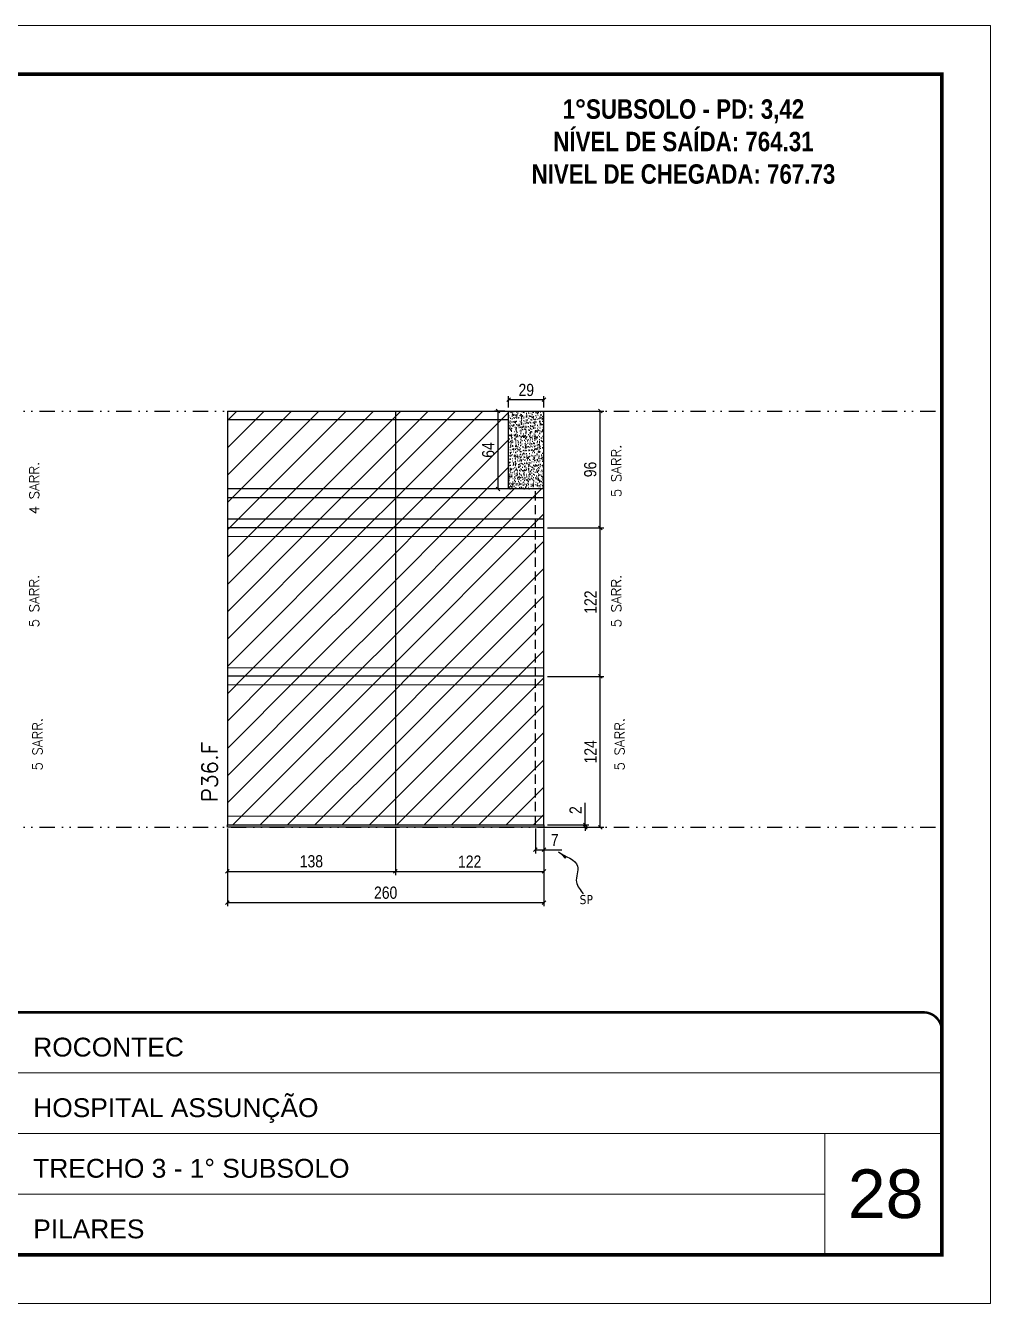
# Model space of a CAD drawing. Extents: x 2102 to 8383, y -13264 to 2718.
# Drawn here: x 7563 to 8356, y -5224 to -4174 of the extents above; entities that cross this region are included whole.
import ezdxf

# ---------------------------------------------------------------- set-up
doc = ezdxf.new("R2010")
doc.units = 0
for name, pattern in [('CONTINUO', [0]), ('DASHED', [0.75, 0.5, -0.25]), ('DIVIDE2', [0.625, 0.25, -0.125, 0, -0.125, 0, -0.125]), ('HIDDEN', [0.375, 0.25, -0.125])]:
    doc.linetypes.add(name, pattern=pattern)
for name, color, linetype, lineweight in [('CARIMBO', 255, 'Continuous', 9), ('Folhas', 255, 'Continuous', 9), ('Hachura', 251, 'Continuous', 9), ('Sarr 2.2x7', 40, 'Continuous', 9), ('SARRAFO DE PRESSAO', 251, 'DASHED', 9), ('Texto Seção', 7, 'Continuous', 15)]:
    doc.layers.add(name, color=color, linetype=linetype, lineweight=lineweight)
for name, color, linetype in [('COTA', 241, 'Continuous'), ('NOMENCLATURA', 7, 'Continuous'), ('Nível', 160, 'Continuous'), ('Painéis', 200, 'Continuous'), ('SARR_2.2x7', 40, 'Continuous'), ('Sarrafo de Pressão', 42, 'HIDDEN'), ('texto', 7, 'Continuous')]:
    doc.layers.add(name, color=color, linetype=linetype)
doc.styles.add('ARIAL', font='arial.ttf')
doc.styles.add('COTA TECNICA', font='techl___.ttf', dxfattribs={"height": 10})
doc.styles.add('COTA TECNICA-50', font='techl___.ttf', dxfattribs={"height": 10})
doc.styles.add('REGUA-120', font='ROMANS.shx', dxfattribs={"height": 15})
doc.styles.add('ROMANC', font='techb___.ttf', dxfattribs={"height": 2.5})
doc.styles.add('ROMANS', font='romans.shx')
doc.styles.get("Standard").update_dxf_attribs({"font": 'arial.ttf'})
doc.dimstyles.new('COTA PAINEL-50', dxfattribs={"dimtxt": 10, "dimasz": 3, "dimexe": 3, "dimexo": 3, "dimgap": 3, "dimtad": 1, "dimdec": 1, "dimzin": 12, "dimdsep": 46, "dimtxsty": 'COTA TECNICA-50', "dimblk1": 'OBLIQUE', "dimblk2": 'OBLIQUE', "dimsah": 1, "dimcen": 0.9, "dimclrd": 4, "dimclre": 4, "dimclrt": 240, "dimadec": 1, "dimazin": 3, "dimtfac": 1, "dimtdec": 1, "dimtmove": 0, "dimatfit": 3, "dimfxl": 1, "dimtolj": 1, "dimtzin": 12, "dimarcsym": 0})
doc.dimstyles.new('PAINEL', dxfattribs={"dimtxt": 10, "dimasz": 3, "dimexe": 3, "dimexo": 3, "dimgap": 3, "dimtad": 1, "dimdec": 1, "dimzin": 12, "dimdsep": 46, "dimtxsty": 'COTA TECNICA', "dimblk1": 'OBLIQUE', "dimblk2": 'OBLIQUE', "dimsah": 1, "dimcen": 0.9, "dimclrd": 4, "dimclre": 4, "dimclrt": 240, "dimadec": 1, "dimazin": 3, "dimtfac": 1, "dimtdec": 1, "dimtmove": 0, "dimatfit": 3, "dimfxl": 1, "dimtolj": 1, "dimtzin": 12, "dimarcsym": 0})
doc.dimstyles.get("Standard").update_dxf_attribs({"dimtxt": 0.18, "dimasz": 0.18, "dimexe": 0.18, "dimexo": 0.0625, "dimgap": 0.09, "dimtad": 0, "dimtih": 1, "dimtoh": 1, "dimdec": 4, "dimzin": 0, "dimdsep": 46, "dimtxsty": 'Standard', "dimcen": 0.09, "dimadec": 0, "dimazin": 0, "dimtfac": 1, "dimtdec": 4, "dimtofl": 0, "dimtmove": 0, "dimatfit": 3, "dimfxl": 1, "dimtolj": 1, "dimtzin": 0, "dimarcsym": 0})
pattern_1 = [(45, (-122150.216, -31374.027), (-11.2253202, 11.2253202), [])]

# ---------------------------------------------------------------- blocks, each defined once
blk = doc.blocks.new('9999999999')
at = {"color": 30, "linetype": 'CONTINUO'}
for p, q in [((98564.6, 34379.6), (99584, 34379.6)), ((98564.6, 34329.8), (99488, 34329.8)), ((99584, 34329.8), (99488, 34329.8)), ((99488, 34329.8), (99488, 34230.2)), ((98564.6, 34280), (99488, 34280))]:
    blk.add_line(p, q, dxfattribs=at)
at = {"color": 30, "linetype": 'CONTINUO', "const_width": 2}
blk.add_lwpolyline([(99584, 34230.2), (99584, 34414.4, 0.414214), (99569, 34429.4), (98229, 34429.4, 0.414214), (98214, 34414.4), (98214, 34245.2, 0.414214), (98229, 34230.2), (99584, 34230.2)], format="xyb", dxfattribs=at)
at = {"layer": 'Folhas'}
blk.add_lwpolyline([(98139, 34190.2), (99624, 34190.2), (99624, 35240.2), (98139, 35240.2)], close=True, dxfattribs=at)
at = {"layer": 'Folhas', "color": 30, "const_width": 3}
blk.add_lwpolyline([(98214, 34230.2), (99584, 34230.2), (99584, 35200.2), (98214, 35200.2)], close=True, dxfattribs=at)
at = {"color": 7, "linetype": 'Continuous', "ltscale": 5, "style": 'ARIAL'}
for s, height, p in [('ROCONTEC', 15.48, (98837.7, 34393.1)), ('HOSPITAL ASSUNÇÃO', 15.483, (98837.7, 34343.3)), ('TRECHO 3 - 1° SUBSOLO', 15.483, (98837.7, 34293.5)), ('PILARES', 15.48, (98837.7, 34243.7))]:
    blk.add_text(s, height=height, dxfattribs=at).set_placement(p)
blk = doc.blocks.new('_Oblique')
at = {"color": 0, "linetype": 'ByBlock', "lineweight": -2}
blk.add_line((-0.5, -0.5), (0.5, 0.5), dxfattribs=at)
blk = doc.blocks.new('*D681')
at = {"layer": 'COTA', "color": 4, "lineweight": -2, "transparency": 16777216}
for p, q in [((7729, -4833.6), (7729, -4897.5)), ((7989, -4833.6), (7989, -4897.5)), ((7729, -4894.5), (7989, -4894.5))]:
    blk.add_line(p, q, dxfattribs=at)
at = {"layer": 'Defpoints', "color": 0, "transparency": 16777216}
for p in [(7729, -4830.6), (7989, -4830.6), (7989, -4894.5)]:
    blk.add_point(p, dxfattribs=at)
at = {"layer": 'COTA', "color": 4, "lineweight": -2, "transparency": 16777216, "xscale": 3, "yscale": 3, "zscale": 3, "rotation": 180}
blk.add_blockref('_Oblique', (7729, -4894.5), dxfattribs=at)
at = {"layer": 'COTA', "color": 4, "lineweight": -2, "transparency": 16777216, "xscale": 3, "yscale": 3, "zscale": 3}
blk.add_blockref('_Oblique', (7989, -4894.5), dxfattribs=at)
at = {"layer": 'COTA', "color": 240, "transparency": 16777216, "insert": (7859, -4886.4), "char_height": 10, "attachment_point": 5, "style": 'COTA TECNICA'}
blk.add_mtext('\\A1;260', dxfattribs=at)
blk = doc.blocks.new('*D682')
at = {"layer": 'COTA', "color": 4, "lineweight": -2, "transparency": 16777216}
for p, q in [((7982, -4833.6), (7982, -4854.1)), ((7989, -4835.6), (7989, -4854.1)), ((7982, -4851.1), (7989, -4851.1)), ((7989, -4851.1), (8003.7, -4851.1))]:
    blk.add_line(p, q, dxfattribs=at)
at = {"layer": 'Defpoints', "color": 0, "transparency": 16777216}
for p in [(7982, -4830.6), (7989, -4832.6), (7989, -4851.1)]:
    blk.add_point(p, dxfattribs=at)
at = {"layer": 'COTA', "color": 4, "lineweight": -2, "transparency": 16777216, "xscale": 3, "yscale": 3, "zscale": 3, "rotation": 180}
blk.add_blockref('_Oblique', (7982, -4851.1), dxfattribs=at)
at = {"layer": 'COTA', "color": 4, "lineweight": -2, "transparency": 16777216, "xscale": 3, "yscale": 3, "zscale": 3}
blk.add_blockref('_Oblique', (7989, -4851.1), dxfattribs=at)
at = {"layer": 'COTA', "color": 240, "transparency": 16777216, "insert": (7997.9, -4843), "char_height": 10, "attachment_point": 5, "style": 'COTA TECNICA-50'}
blk.add_mtext('\\A1;7', dxfattribs=at)
blk = doc.blocks.new('*D683')
at = {"layer": 'COTA', "color": 4, "lineweight": -2, "transparency": 16777216}
for p, q in [((7992, -4708.6), (8038.3, -4708.6)), ((8035.3, -4832.6), (8035.3, -4708.6)), ((7992, -4832.6), (8038.3, -4832.6))]:
    blk.add_line(p, q, dxfattribs=at)
at = {"layer": 'Defpoints', "color": 0, "transparency": 16777216}
for p in [(7989, -4708.6), (8035.3, -4708.6), (7989, -4832.6)]:
    blk.add_point(p, dxfattribs=at)
at = {"layer": 'COTA', "color": 4, "lineweight": -2, "transparency": 16777216, "xscale": 3, "yscale": 3, "zscale": 3}
for p, rotation in [((8035.3, -4708.6), 90), ((8035.3, -4832.6), 270)]:
    blk.add_blockref('_Oblique', p, dxfattribs=dict(at, rotation=rotation))
at = {"layer": 'COTA', "color": 240, "transparency": 16777216, "insert": (8027.2, -4770.6), "char_height": 10, "attachment_point": 5, "rotation": 90, "style": 'COTA TECNICA-50'}
blk.add_mtext('\\A1;124', dxfattribs=at)
blk = doc.blocks.new('*D684')
at = {"layer": 'COTA', "color": 4, "lineweight": -2, "transparency": 16777216}
for p, q in [((8023, -4830.6), (8023, -4812.5)), ((7992, -4830.6), (8026, -4830.6)), ((7992, -4832.6), (8026, -4832.6)), ((8023, -4832.6), (8023, -4830.6)), ((8023, -4832.6), (8023, -4835.6))]:
    blk.add_line(p, q, dxfattribs=at)
at = {"layer": 'Defpoints', "color": 0, "transparency": 16777216}
for p in [(7989, -4830.6), (7989, -4832.6), (8023, -4832.6)]:
    blk.add_point(p, dxfattribs=at)
at = {"layer": 'COTA', "color": 4, "lineweight": -2, "transparency": 16777216, "xscale": 3, "yscale": 3, "zscale": 3}
for p, rotation in [((8023, -4830.6), 270), ((8023, -4832.6), 90)]:
    blk.add_blockref('_Oblique', p, dxfattribs=dict(at, rotation=rotation))
at = {"layer": 'COTA', "color": 240, "transparency": 16777216, "insert": (8015, -4818.5), "char_height": 10, "attachment_point": 5, "rotation": 90, "style": 'COTA TECNICA-50'}
blk.add_mtext('\\A1;2', dxfattribs=at)
blk = doc.blocks.new('*D685')
at = {"layer": 'COTA', "color": 4, "linetype": 'ByBlock', "lineweight": -2, "transparency": 16777216}
for p, q in [((7992, -4586.6), (8038.3, -4586.6)), ((8035.3, -4708.6), (8035.3, -4586.6)), ((7992, -4708.6), (8038.3, -4708.6))]:
    blk.add_line(p, q, dxfattribs=at)
at = {"layer": 'Defpoints', "color": 0, "linetype": 'ByBlock', "transparency": 16777216}
for p in [(7989, -4586.6), (8035.3, -4586.6), (7989, -4708.6)]:
    blk.add_point(p, dxfattribs=at)
at = {"layer": 'COTA', "color": 4, "linetype": 'ByBlock', "lineweight": -2, "transparency": 16777216, "xscale": 3, "yscale": 3, "zscale": 3}
for p, rotation in [((8035.3, -4586.6), 90), ((8035.3, -4708.6), 270)]:
    blk.add_blockref('_Oblique', p, dxfattribs=dict(at, rotation=rotation))
at = {"layer": 'COTA', "color": 240, "linetype": 'ByBlock', "transparency": 16777216, "insert": (8027.2, -4647.6), "char_height": 10, "attachment_point": 5, "rotation": 90, "style": 'COTA TECNICA'}
blk.add_mtext('\\A1;122', dxfattribs=at)
blk = doc.blocks.new('*D1337')
at = {"layer": 'COTA', "color": 4, "linetype": 'ByBlock', "lineweight": -2, "transparency": 16777216}
for p, q in [((7729, -4833.6), (7729, -4871.9)), ((7867, -4833.6), (7867, -4871.9)), ((7729, -4868.9), (7867, -4868.9))]:
    blk.add_line(p, q, dxfattribs=at)
at = {"layer": 'Defpoints', "color": 0, "linetype": 'ByBlock', "transparency": 16777216}
for p in [(7729, -4830.6), (7867, -4830.6), (7867, -4868.9)]:
    blk.add_point(p, dxfattribs=at)
at = {"layer": 'COTA', "color": 4, "linetype": 'ByBlock', "lineweight": -2, "transparency": 16777216, "xscale": 3, "yscale": 3, "zscale": 3, "rotation": 180}
blk.add_blockref('_Oblique', (7729, -4868.9), dxfattribs=at)
at = {"layer": 'COTA', "color": 4, "linetype": 'ByBlock', "lineweight": -2, "transparency": 16777216, "xscale": 3, "yscale": 3, "zscale": 3}
blk.add_blockref('_Oblique', (7867, -4868.9), dxfattribs=at)
at = {"layer": 'COTA', "color": 240, "linetype": 'ByBlock', "transparency": 16777216, "insert": (7798, -4860.6), "char_height": 10, "attachment_point": 5, "style": 'COTA TECNICA'}
blk.add_mtext('\\A1;138', dxfattribs=at)
blk = doc.blocks.new('*D1338')
at = {"layer": 'COTA', "color": 4, "linetype": 'ByBlock', "lineweight": -2, "transparency": 16777216}
for p, q in [((7867, -4833.6), (7867, -4871.9)), ((7989, -4835.6), (7989, -4871.9)), ((7867, -4868.9), (7989, -4868.9))]:
    blk.add_line(p, q, dxfattribs=at)
at = {"layer": 'Defpoints', "color": 0, "linetype": 'ByBlock', "transparency": 16777216}
for p in [(7867, -4830.6), (7989, -4832.6), (7989, -4868.9)]:
    blk.add_point(p, dxfattribs=at)
at = {"layer": 'COTA', "color": 4, "linetype": 'ByBlock', "lineweight": -2, "transparency": 16777216, "xscale": 3, "yscale": 3, "zscale": 3, "rotation": 180}
blk.add_blockref('_Oblique', (7867, -4868.9), dxfattribs=at)
at = {"layer": 'COTA', "color": 4, "linetype": 'ByBlock', "lineweight": -2, "transparency": 16777216, "xscale": 3, "yscale": 3, "zscale": 3}
blk.add_blockref('_Oblique', (7989, -4868.9), dxfattribs=at)
at = {"layer": 'COTA', "color": 240, "linetype": 'ByBlock', "transparency": 16777216, "insert": (7928, -4860.8), "char_height": 10, "attachment_point": 5, "style": 'COTA TECNICA'}
blk.add_mtext('\\A1;122', dxfattribs=at)
blk = doc.blocks.new('*D1439')
at = {"layer": 'COTA', "color": 4, "linetype": 'ByBlock', "lineweight": -2, "transparency": 16777216}
for p, q in [((7992, -4490.6), (8038.3, -4490.6)), ((8035.3, -4586.6), (8035.3, -4490.6)), ((7992, -4586.6), (8038.3, -4586.6))]:
    blk.add_line(p, q, dxfattribs=at)
at = {"layer": 'Defpoints', "color": 0, "linetype": 'ByBlock', "transparency": 16777216}
for p in [(7989, -4490.6), (8035.3, -4490.6), (7989, -4586.6)]:
    blk.add_point(p, dxfattribs=at)
at = {"layer": 'COTA', "color": 4, "linetype": 'ByBlock', "lineweight": -2, "transparency": 16777216, "xscale": 3, "yscale": 3, "zscale": 3}
for p, rotation in [((8035.3, -4490.6), 90), ((8035.3, -4586.6), 270)]:
    blk.add_blockref('_Oblique', p, dxfattribs=dict(at, rotation=rotation))
at = {"layer": 'COTA', "color": 240, "linetype": 'ByBlock', "transparency": 16777216, "insert": (8027.1, -4538.6), "char_height": 10, "attachment_point": 5, "rotation": 90, "style": 'COTA TECNICA'}
blk.add_mtext('\\A1;96', dxfattribs=at)
blk = doc.blocks.new('*D1440')
at = {"layer": 'COTA', "color": 4, "linetype": 'ByBlock', "lineweight": -2, "transparency": 16777216}
for p, q in [((7957, -4490.6), (7948.4, -4490.6)), ((7951.4, -4554.6), (7951.4, -4490.6)), ((7957, -4554.6), (7948.4, -4554.6))]:
    blk.add_line(p, q, dxfattribs=at)
at = {"layer": 'Defpoints', "color": 0, "linetype": 'ByBlock', "transparency": 16777216}
for p in [(7951.4, -4490.6), (7960, -4490.6), (7960, -4554.6)]:
    blk.add_point(p, dxfattribs=at)
at = {"layer": 'COTA', "color": 4, "linetype": 'ByBlock', "lineweight": -2, "transparency": 16777216, "xscale": 3, "yscale": 3, "zscale": 3}
for p, rotation in [((7951.4, -4490.6), 90), ((7951.4, -4554.6), 270)]:
    blk.add_blockref('_Oblique', p, dxfattribs=dict(at, rotation=rotation))
at = {"layer": 'COTA', "color": 240, "linetype": 'ByBlock', "transparency": 16777216, "insert": (7943.3, -4522.6), "char_height": 10, "attachment_point": 5, "rotation": 90, "style": 'COTA TECNICA'}
blk.add_mtext('\\A1;64', dxfattribs=at)
blk = doc.blocks.new('*D1441')
at = {"layer": 'COTA', "color": 4, "linetype": 'ByBlock', "lineweight": -2, "transparency": 16777216}
for p, q in [((7960, -4487.6), (7960, -4478.3)), ((7989, -4481.3), (7960, -4481.3)), ((7989, -4487.6), (7989, -4478.3))]:
    blk.add_line(p, q, dxfattribs=at)
at = {"layer": 'Defpoints', "color": 0, "linetype": 'ByBlock', "transparency": 16777216}
for p in [(7960, -4481.3), (7960, -4490.6), (7989, -4490.6)]:
    blk.add_point(p, dxfattribs=at)
at = {"layer": 'COTA', "color": 4, "linetype": 'ByBlock', "lineweight": -2, "transparency": 16777216, "xscale": 3, "yscale": 3, "zscale": 3, "rotation": 180}
blk.add_blockref('_Oblique', (7960, -4481.3), dxfattribs=at)
at = {"layer": 'COTA', "color": 4, "linetype": 'ByBlock', "lineweight": -2, "transparency": 16777216, "xscale": 3, "yscale": 3, "zscale": 3}
blk.add_blockref('_Oblique', (7989, -4481.3), dxfattribs=at)
at = {"layer": 'COTA', "color": 240, "linetype": 'ByBlock', "transparency": 16777216, "insert": (7974.5, -4473.3), "char_height": 10, "attachment_point": 5, "style": 'COTA TECNICA'}
blk.add_mtext('\\A1;29', dxfattribs=at)

msp = doc.modelspace()

# ---------------------------------------------------------------- hatches: boundary and pattern name
at = {"layer": 'COTA', "linetype": 'ByBlock'}
h = msp.add_hatch(dxfattribs=at)
h.set_pattern_fill('AR-CONC', color=256, scale=0.03)
h.set_pattern_definition([(50, (-122150.216, -31378.0275), (5.46554007, -0.47817257), [0.5715, -6.2865]), (355, (-122150.216, -31378.0275), (-1.05730264, 5.73170536), [0.4572, -5.02921753]), (100.4514447, (-122149.7604, -31378.0673), (4.40823741, 5.25353256), [0.48570026, -5.34270734]), (46.1842, (-122150.216, -31376.5035), (8.13237123, -1.26126984), [0.85725, -9.42975]), (96.6355576, (-122149.538, -31376.6086), (7.122124, 7.42278374), [0.7285507, -8.01406824]), (351.184151, (-122150.216, -31376.5035), (7.122124, 7.42278374), [0.685799, -7.54379196]), (21, (-122149.454, -31376.8845), (4.54843174, -3.06795595), [0.5715, -6.2865]), (326, (-122149.454, -31376.8845), (1.85406085, 5.52563898), [0.4572, -5.0292]), (71.451445, (-122149.075, -31377.14), (6.40249258, 2.45768307), [0.48570026, -5.34269813]), (37.5, (-122150.2158, -31378.0275), (0.092658098, 2.536651166), [0, -4.96824, 0, -5.1054, 0, -5.04825]), (7.5, (-122150.2158, -31378.0275), (2.004589875, 3.005417245), [0, -2.91084, 0, -4.85394, 0, -1.92405]), (327.5, (-122151.915, -31378.0275), (4.067717855, -0.17186232), [0, -1.905, 0, -5.9436, 0, -7.8867]), (317.5, (-122152.677, -31378.0275), (4.44387544, 0.76279473), [0, -2.4765, 0, -3.94716, 0, -5.6007])])
h.paths.add_polyline_path([(7989.01, -4490.56), (7960.01, -4490.56), (7960.01, -4554.56), (7989.01, -4554.56)])
at = {"layer": 'Hachura', "linetype": 'ByBlock'}
h = msp.add_hatch(dxfattribs=at)
h.set_pattern_fill('ANSI31', color=256, scale=5)
h.set_pattern_definition(pattern_1)
h.paths.add_polyline_path([(7867.01, -4586.56), (7867.01, -4490.56), (7729.01, -4490.56), (7729.01, -4586.56)])
h = msp.add_hatch(dxfattribs=at)
h.set_pattern_fill('ANSI31', color=256, scale=5)
h.set_pattern_definition(pattern_1)
h.paths.add_polyline_path([(7867.01, -4586.56), (7989.01, -4586.56), (7989.01, -4554.56), (7960.01, -4554.56), (7960.01, -4490.56), (7867.01, -4490.56)])
h = msp.add_hatch(dxfattribs=at)
h.set_pattern_fill('ANSI31', color=256, scale=5)
h.set_pattern_definition(pattern_1)
h.paths.add_polyline_path([(7867.01, -4586.56), (7729.01, -4586.56), (7729.01, -4708.56), (7867.01, -4708.56)])
h = msp.add_hatch(dxfattribs=at)
h.set_pattern_fill('ANSI31', color=256, scale=5)
h.set_pattern_definition(pattern_1)
h.paths.add_polyline_path([(7989.01, -4586.56), (7867.01, -4586.56), (7867.01, -4708.56), (7989.01, -4708.56)])
h = msp.add_hatch(dxfattribs=at)
h.set_pattern_fill('ANSI31', color=256, scale=5)
h.set_pattern_definition(pattern_1)
h.paths.add_polyline_path([(7729.01, -4708.56), (7729.01, -4830.56), (7867.01, -4830.56), (7867.01, -4708.56)])
h = msp.add_hatch(dxfattribs=at)
h.set_pattern_fill('ANSI31', color=256, scale=5)
h.set_pattern_definition(pattern_1)
h.paths.add_polyline_path([(7867.01, -4708.56), (7867.01, -4830.56), (7989.01, -4830.56), (7989.01, -4708.56)])

# ---------------------------------------------------------------- linework, layer by layer
at = {"layer": 'COTA', "linetype": 'ByBlock'}
for p in [(7960.01, -4490.56), (7989.01, -4554.56)]:
    msp.add_line(p, (7989.01, -4490.56), dxfattribs=at)
at = {"layer": 'Nível', "color": 4, "linetype": 'DIVIDE2', "ltscale": 50}
for p, q in [((6945.78, -4490.56), (8315.78, -4490.56)), ((6945.78, -4832.56), (8315.78, -4832.56))]:
    msp.add_line(p, q, dxfattribs=at)
at = {"layer": 'Painéis'}
for p, q in [((7729.01, -4490.56), (7729.01, -4830.56)), ((7729.01, -4490.56), (7960.01, -4490.56)), ((7867.01, -4490.56), (7867.01, -4830.56)), ((7960.01, -4554.56), (7960.01, -4490.56)), ((7729.01, -4554.56), (7729.01, -4554.56)), ((7989.01, -4554.56), (7960.01, -4554.56)), ((7989.01, -4830.56), (7989.01, -4554.56)), ((7989.01, -4554.56), (7989.01, -4554.56)), ((7989.01, -4586.56), (7729.01, -4586.56)), ((7989.01, -4708.56), (7729.01, -4708.56)), ((7729.01, -4830.56), (7989.01, -4830.56))]:
    msp.add_line(p, q, dxfattribs=at)
msp.add_lwpolyline([(7729.01, -4830.56), (7989.01, -4830.56), (7989.01, -4832.56), (7729.01, -4832.56)], close=True, dxfattribs=at)
at = {"layer": 'Sarr 2.2x7'}
for p, q in [((7989.01, -4593.56), (7729.01, -4593.56)), ((7989.01, -4701.56), (7729.01, -4701.56)), ((7989.01, -4715.56), (7729.01, -4715.56)), ((7989.01, -4823.56), (7729.01, -4823.56)), ((7989.01, -4830.56), (7729.01, -4830.56))]:
    msp.add_line(p, q, dxfattribs=at)
at = {"layer": 'Sarr 2.2x7', "linetype": 'Continuous'}
for p, q in [((7729.01, -4708.56), (7729.01, -4701.56)), ((7989.01, -4708.56), (7989.01, -4701.56)), ((7729.01, -4830.56), (7729.01, -4823.56)), ((7989.01, -4830.56), (7989.01, -4823.56))]:
    msp.add_line(p, q, dxfattribs=at)
at = {"layer": 'SARR_2.2x7'}
for p, q in [((7729.01, -4497.56), (7960.01, -4497.56)), ((7960.01, -4554.56), (7729.01, -4554.56)), ((7729.01, -4561.56), (7989.01, -4561.56)), ((7989.01, -4579.56), (7729.01, -4579.56))]:
    msp.add_line(p, q, dxfattribs=at)
at = {"layer": 'Sarrafo de Pressão', "ltscale": 30}
for p, q in [((7982.01, -4586.56), (7982.01, -4554.56)), ((7982.01, -4708.56), (7982.01, -4586.56)), ((7982.01, -4830.56), (7982.01, -4708.56))]:
    msp.add_line(p, q, dxfattribs=at)

# ---------------------------------------------------------------- block references
at = {"layer": 'SARRAFO DE PRESSAO', "color": 6, "linetype": 'ByBlock'}
msp.add_blockref('9999999999', (-91268.19, -39414.05), dxfattribs=at)

# ---------------------------------------------------------------- texts
at = {"layer": 'CARIMBO', "style": 'ARIAL'}
msp.add_text('28', height=40, dxfattribs=at).set_placement((8238.64, -5153.7))
at = {"layer": 'NOMENCLATURA', "color": 2, "insert": (8103.61, -4207.79), "char_height": 16, "attachment_point": 2, "style": 'ROMANC'}
msp.add_mtext_dynamic_manual_height_columns('\\P1°SUBSOLO - PD: 3,42\\PNÍVEL DE SAÍDA: 764.31\\PNIVEL DE CHEGADA: 767.73', width=300.2766, gutter_width=1, heights=[0], dxfattribs=at)
at = {"layer": 'texto', "color": 0, "insert": (8023.79, -4892.06), "char_height": 7.5, "attachment_point": 5}
msp.add_mtext('{\\fTahoma|b0|i0|c0|p34;\\C4;SP}', dxfattribs=at)
at = {"layer": 'Texto Seção', "linetype": 'Continuous', "style": 'ROMANS'}
for s, p in [('5 SARR.', (8052.45, -4561.35)), ('4 SARR.', (7574.3, -4575.47)), ('5 SARR.', (7574.3, -4668.35)), ('5 SARR.', (8052.45, -4668.35)), ('5 SARR.', (7577.01, -4785.94)), ('5 SARR.', (8055.16, -4785.94))]:
    msp.add_text(s, height=8, rotation=90, dxfattribs=at).set_placement(p)
at = {"layer": 'Texto Seção', "insert": (7720.98, -4812.1), "char_height": 13, "width": 285.3299, "attachment_point": 7, "rotation": 90, "style": 'REGUA-120'}
msp.add_mtext('P36.F', dxfattribs=at)

# ---------------------------------------------------------------- dimensions: what is measured, and where the dimension line sits
at = {"layer": 'COTA', "linetype": 'ByBlock'}
for base, p1, p2, picture, middle in [((7960.01, -4481.34), (7989.01, -4490.56), (7960.01, -4490.56), '*D1441', (7974.51, -4473.25)), ((7867.01, -4868.88), (7729.01, -4830.56), (7867.01, -4830.56), '*D1337', (7798.01, -4860.63))]:
    dim = msp.add_linear_dim(base=base, p1=p1, p2=p2, dimstyle='PAINEL', dxfattribs=at)
    dim.commit()
    dim.dimension.update_dxf_attribs({"geometry": picture, "text_midpoint": middle})
for base, p1, p2, picture, middle in [((7951.44, -4490.56), (7960.01, -4554.56), (7960.01, -4490.56), '*D1440', (7943.34, -4522.56)), ((8035.25, -4490.56), (7989.01, -4586.56), (7989.01, -4490.56), '*D1439', (8027.12, -4538.56)), ((8035.25, -4586.56), (7989.01, -4708.56), (7989.01, -4586.56), '*D685', (8027.19, -4647.56))]:
    dim = msp.add_linear_dim(base=base, p1=p1, p2=p2, angle=90, dimstyle='PAINEL', dxfattribs=at)
    dim.commit()
    dim.dimension.update_dxf_attribs({"geometry": picture, "text_midpoint": middle})
at = {"layer": 'COTA'}
dim = msp.add_linear_dim(base=(8035.25, -4708.56), p1=(7989.01, -4832.56), p2=(7989.01, -4708.56), angle=90, dimstyle='COTA PAINEL-50', dxfattribs=at)
dim.commit()
dim.dimension.update_dxf_attribs({"geometry": '*D683', "text_midpoint": (8027.18, -4770.56)})
dim = msp.add_linear_dim(base=(8023.02, -4832.56), p1=(7989.01, -4830.56), p2=(7989.01, -4832.56), angle=90, dimstyle='COTA PAINEL-50', dxfattribs=at)
dim.commit()
dim.dimension.update_dxf_attribs({"geometry": '*D684', "text_midpoint": (8023.02, -4818.51), "dimtype": 160})
dim = msp.add_linear_dim(base=(7989.01, -4894.52), p1=(7729.01, -4830.56), p2=(7989.01, -4830.56), dimstyle='PAINEL', override={"dimarcsym": 2}, dxfattribs=at)
dim.commit()
dim.dimension.update_dxf_attribs({"geometry": '*D681', "text_midpoint": (7859.01, -4886.42)})
at = {"layer": 'COTA', "linetype": 'ByBlock'}
dim = msp.add_linear_dim(base=(7989.01, -4868.88), p1=(7867.01, -4830.56), p2=(7989.01, -4832.56), dimstyle='PAINEL', override={"dimtmove": 1}, dxfattribs=at)
dim.commit()
dim.dimension.update_dxf_attribs({"geometry": '*D1338', "text_midpoint": (7928.01, -4860.82)})
at = {"layer": 'COTA'}
dim = msp.add_linear_dim(base=(7989.01, -4851.08), p1=(7982.01, -4830.56), p2=(7989.01, -4832.56), dimstyle='COTA PAINEL-50', dxfattribs=at)
dim.commit()
dim.dimension.update_dxf_attribs({"geometry": '*D682', "text_midpoint": (7997.88, -4843)})

# ---------------------------------------------------------------- leaders
at = {"layer": 'COTA', "path_type": 1}
msp.add_leader([(8000.84, -4852.75), (8016.63, -4864.58), (8015.7, -4877.59), (8021.25, -4887.37)], dimstyle='Standard', override={"dimasz": 8}, dxfattribs=at)

doc.saveas('drawing.dxf')
